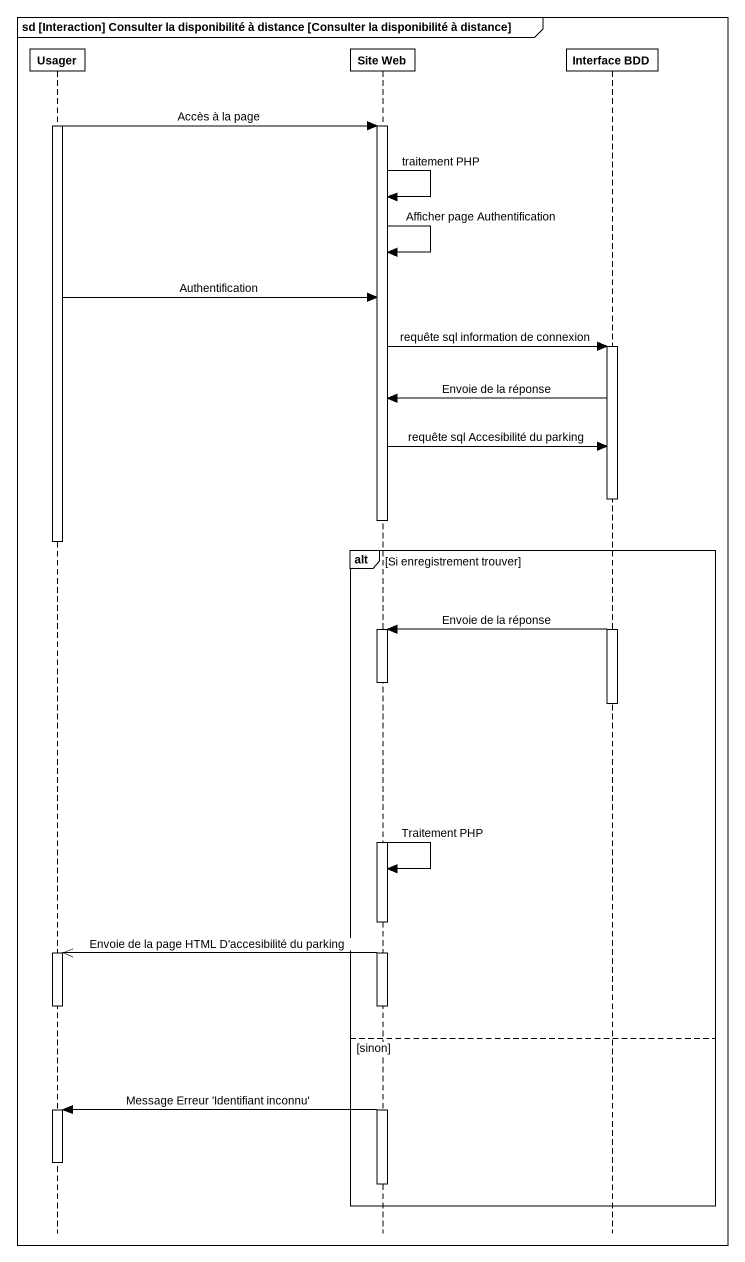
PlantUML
@startuml
mainframe sd [Interaction] Consulter la disponibilité à distance [Consulter la disponibilité à distance]
hide footbox
participant Usager
participant "Site Web" as Site_Web
participant "Interface BDD" as Interface_BDD

activate Usager
Usager -> Site_Web : Accès à la page
activate Site_Web
Site_Web -> Site_Web : traitement PHP
Site_Web -> Site_Web : Afficher page Authentification
Usager -> Site_Web : Authentification
Site_Web -> Interface_BDD : requête sql information de connexion
activate Interface_BDD
Interface_BDD -> Site_Web : Envoie de la réponse
Site_Web -> Interface_BDD : requête sql Accesibilité du parking
deactivate Site_Web
deactivate Usager
alt Si enregistrement trouver
  Interface_BDD -> Site_Web : Envoie de la réponse
  activate Site_Web
  deactivate Interface_BDD
  Site_Web -> Site_Web : Traitement PHP
  Site_Web ->> Usager : Envoie de la page HTML D'accesibilité du parking
  activate Usager
  deactivate Usager
else sinon
  Site_Web -> Usager : Message Erreur 'Identifiant inconnu'
  activate Usager
  deactivate Usager
  deactivate Site_Web
end
@enduml
